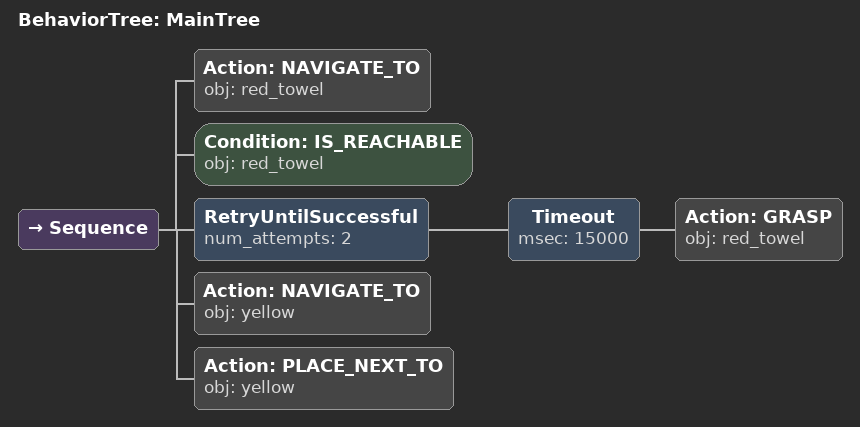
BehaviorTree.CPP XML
<root main_tree_to_execute="MainTree">
  <BehaviorTree ID="MainTree">
    <Sequence>
      <!-- Navigate to red_towel -->
      <Action ID="NAVIGATE_TO" obj="red_towel" />
      <!-- Check red_towel is reachable before GRASP -->
      <Condition ID="IS_REACHABLE" obj="red_towel" />
      <!-- Retry GRASP red_towel up to 2 attempts -->
      <RetryUntilSuccessful num_attempts="2">
        <!-- Timeout: GRASP red_towel within 15s -->
        <Timeout msec="15000">
          <!-- Grasp red_towel -->
          <Action ID="GRASP" obj="red_towel" />
        </Timeout>
      </RetryUntilSuccessful>
      <!-- Navigate to yellow -->
      <Action ID="NAVIGATE_TO" obj="yellow" />
      <!-- Place next to yellow -->
      <Action ID="PLACE_NEXT_TO" obj="yellow" />
    </Sequence>
  </BehaviorTree>
</root>
